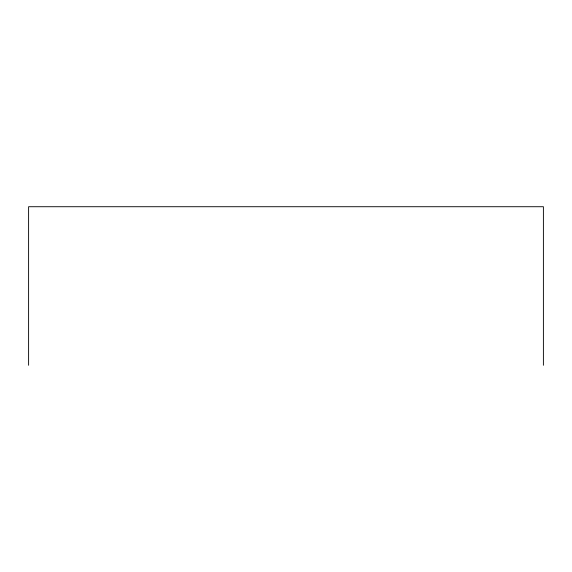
<?xml version="1.0" encoding="UTF-8"?>
<svg xmlns="http://www.w3.org/2000/svg" width="572" height="572" viewBox="0 0 572 572"><rect width="100%" height="100%" fill="white"/><g stroke="black" fill="none" stroke-linecap="round" stroke-linejoin="round"><path stroke-width="0.86" d="M543.4 365.279L543.4 206.721L28.6 206.721L28.6 365.279"/></g></svg>
